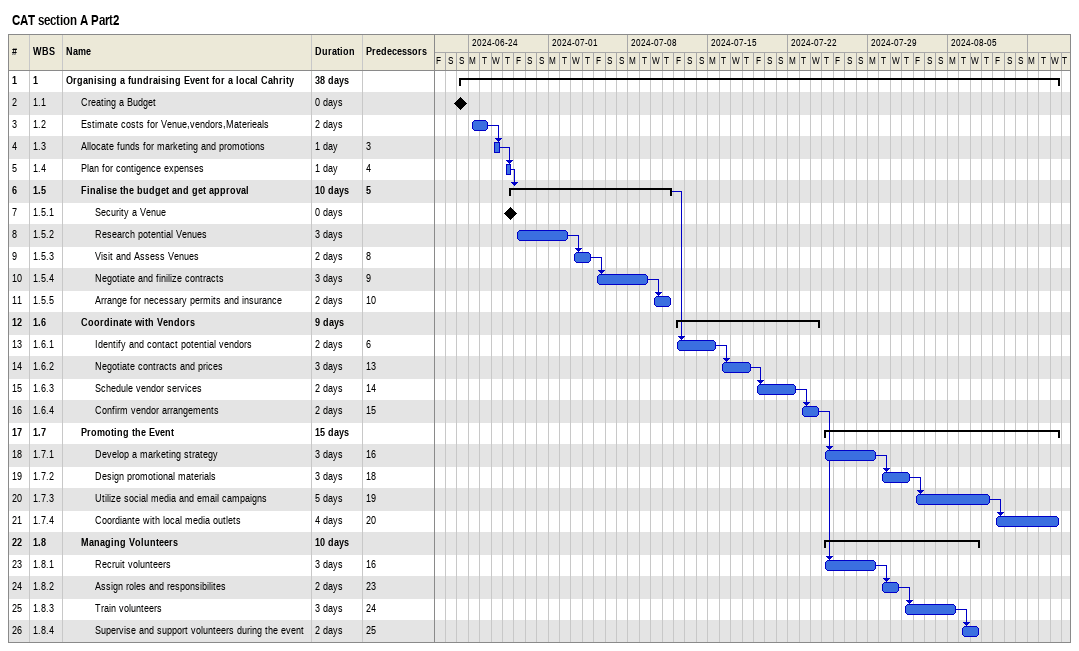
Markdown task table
CAT section A Part2

| ID | WBS | Task | Duration | Start | Finish | Predecessors |
|---|---|---|---|---|---|---|
| 1 | 1 | **Organising a fundraising Event for a local Cahrity** | 38d | 2024-06-23 | 2024-08-14 |  |
| 2 | 1.1 | Creating a Budget | 0d | 2024-06-23 | 2024-06-23 |  |
| 3 | 1.2 | Estimate costs for Venue,vendors,Materieals | 2d | 2024-06-24 | 2024-06-25 |  |
| 4 | 1.3 | Allocate funds for marketing and promotions | 1d | 2024-06-26 | 2024-06-26 | 3 |
| 5 | 1.4 | Plan for contigence expenses | 1d | 2024-06-27 | 2024-06-27 | 4 |
| 6 | 1.5 | **Finalise the budget and get approval** | 10d | 2024-06-27 | 2024-07-11 | 5 |
| 7 | 1.5.1 | Security a Venue | 0d | 2024-06-27 | 2024-06-27 |  |
| 8 | 1.5.2 | Research potential Venues | 3d | 2024-06-28 | 2024-07-02 |  |
| 9 | 1.5.3 | Visit and Assess Venues | 2d | 2024-07-03 | 2024-07-04 | 8 |
| 10 | 1.5.4 | Negotiate and finilize contracts | 3d | 2024-07-05 | 2024-07-09 | 9 |
| 11 | 1.5.5 | Arrange for necessary permits and insurance | 2d | 2024-07-10 | 2024-07-11 | 10 |
| 12 | 1.6 | **Coordinate with Vendors** | 9d | 2024-07-12 | 2024-07-24 |  |
| 13 | 1.6.1 | Identify and contact potential vendors | 2d | 2024-07-12 | 2024-07-15 | 6 |
| 14 | 1.6.2 | Negotiate contracts and prices | 3d | 2024-07-16 | 2024-07-18 | 13 |
| 15 | 1.6.3 | Schedule vendor services | 2d | 2024-07-19 | 2024-07-22 | 14 |
| 16 | 1.6.4 | Confirm vendor arrangements | 2d | 2024-07-23 | 2024-07-24 | 15 |
| 17 | 1.7 | **Promoting the Event** | 15d | 2024-07-25 | 2024-08-14 |  |
| 18 | 1.7.1 | Develop a marketing strategy | 3d | 2024-07-25 | 2024-07-29 | 16 |
| 19 | 1.7.2 | Design promotional materials | 3d | 2024-07-30 | 2024-08-01 | 18 |
| 20 | 1.7.3 | Utilize social media and email campaigns | 5d | 2024-08-02 | 2024-08-08 | 19 |
| 21 | 1.7.4 | Coordiante with local media outlets | 4d | 2024-08-09 | 2024-08-14 | 20 |
| 22 | 1.8 | **Managing Volunteers** | 10d | 2024-07-25 | 2024-08-07 |  |
| 23 | 1.8.1 | Recruit volunteers | 3d | 2024-07-25 | 2024-07-29 | 16 |
| 24 | 1.8.2 | Assign roles and responsibilites | 2d | 2024-07-30 | 2024-07-31 | 23 |
| 25 | 1.8.3 | Train volunteers | 3d | 2024-08-01 | 2024-08-05 | 24 |
| 26 | 1.8.4 | Supervise and support volunteers during the event | 2d | 2024-08-06 | 2024-08-07 | 25 |
